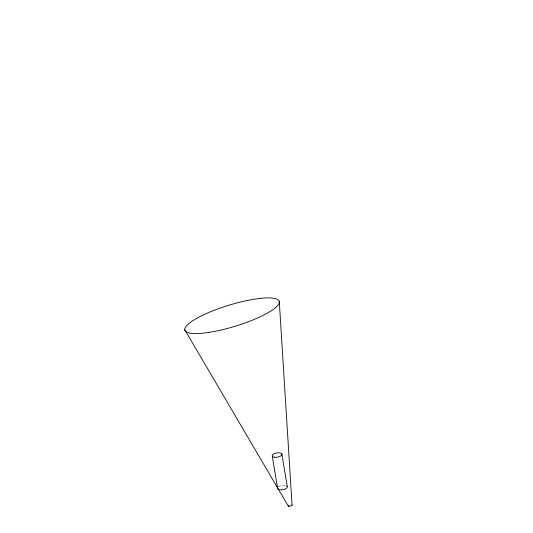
<?xml version="1.0" encoding="UTF-8"?>
<svg xmlns="http://www.w3.org/2000/svg" width="533" height="533" viewBox="0 0 533 533"><rect width="100%" height="100%" fill="white"/><g stroke="black" fill="none" stroke-linecap="round" stroke-linejoin="round"><path stroke-width="0.4" stroke-dasharray="2.67 2" d="M278.379 486.876A4.937 2.159 -9.4 0 1 285.155 485.37"/><path stroke-width="0.8" d="M184.778 329.78L288.4 506.297M281.844 453.976L287.234 486.476M272.263 456.108L277.653 488.608M279.305 301.645A49.342 10.966 -17 0 1 209.729 332.272A49.342 10.966 -17 0 1 207.084 313.231A49.342 10.966 -17 0 1 279.305 301.645L292.057 505.211M292.031 504.984A1.979 0.44 -17 0 1 289.785 506.21A1.979 0.44 -17 0 1 288.833 505.724M286.821 485.996A4.937 2.159 -9.4 0 1 282.763 489.674A4.937 2.159 -9.4 0 1 277.813 487.462M274.342 457.221A4.937 2.159 -9.4 0 0 281.924 454.536A4.937 2.159 -9.4 0 0 274.888 453.376A4.937 2.159 -9.4 0 0 274.342 457.221"/></g></svg>
